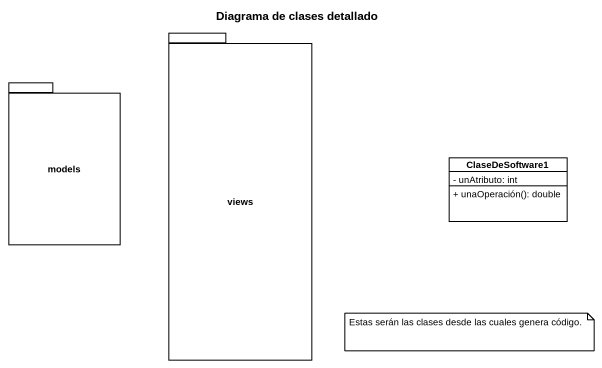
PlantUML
@startuml
title Diagrama de clases detallado
hide circle
hide empty members
skinparam classAttributeIconSize 0
package views {
}
package models {
}
class ClaseDeSoftware1 {
  - unAtributo: int
  + unaOperación(): double
}
note as N1
  Estas serán las clases desde las cuales genera código.
end note
@enduml
